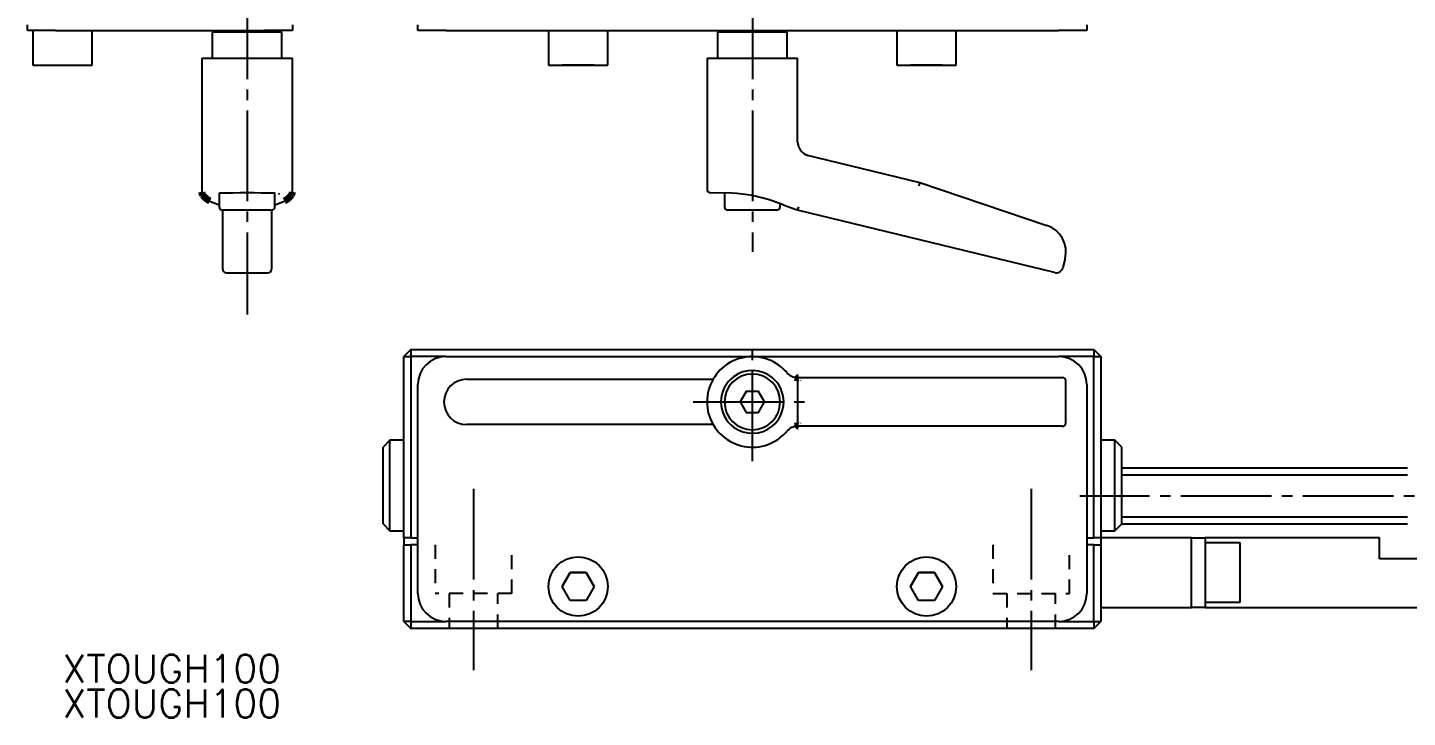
# Model space of a CAD drawing. Extents: x 30 to 634, y 77 to 328.
# Drawn here: x 30.8 to 228.8, y 76.8 to 175.8 of the extents above; entities that cross this region are included whole.
import ezdxf

# ---------------------------------------------------------------- set-up
doc = ezdxf.new("R2010")
doc.units = 0
doc.linetypes.add('CENTER', pattern=[17.5, 13, -1.5, 1.5, -1.5])
doc.linetypes.add('DASHED', pattern=[3.5, 2, -1.5])
doc.layers.get('0').update_dxf_attribs({"linetype": 'CONTINUOUS'})
doc.layers.add('CENTER', color=1, linetype='CENTER')
doc.styles.get("Standard").update_dxf_attribs({"font": 'txt.shx', "bigfont": 'extfont.shx'})

msp = doc.modelspace()

# ---------------------------------------------------------------- linework, layer by layer
at = {"color": 7, "linetype": 'CONTINUOUS'}
for p, q in [((30.76920698966887, 175.3631960959379), (30.76920698966887, 176.1631960959379)), ((34.76920698966888, 175.3631960959379), (30.76920698966887, 175.3631960959379)), ((31.51920698966887, 175.3631960959379), (31.51920698966887, 170.3631960959379)), ((34.76920698966888, 175.3631960959379), (64.76920698966887, 175.3631960959379)), ((40.01920698966887, 170.3631960959379), (40.01920698966887, 175.3631960959379)), ((57.51920698966888, 175.3631960959379), (57.26920698966887, 175.1131960959379)), ((67.26920698966887, 175.1131960959379), (57.26920698966887, 175.1131960959379)), ((57.26920698966887, 175.1131960959379), (57.26920698966887, 171.3631960959379)), ((68.76920698966887, 175.3631960959379), (64.76920698966887, 175.3631960959379)), ((67.26920698966887, 175.1131960959379), (67.01920698966887, 175.3631960959379)), ((67.26920698966887, 171.3631960959379), (67.26920698966887, 175.1131960959379)), ((68.76920698966887, 176.1631960959379), (68.76920698966887, 175.3631960959379)), ((86.76920698966887, 175.3631960959379), (86.76920698966887, 176.1631960959379)), ((90.76920698966887, 175.3631960959379), (86.76920698966887, 175.3631960959379)), ((90.76920698966887, 175.3631960959379), (178.7692069896688, 175.3631960959379)), ((105.5192069896689, 175.3631960959379), (105.5192069896689, 170.3631960959379)), ((114.0192069896688, 170.3631960959379), (114.0192069896688, 175.3631960959379)), ((130.0192069896688, 175.3631960959379), (129.7692069896688, 175.1131960959379)), ((134.7692069896688, 175.1131960959379), (129.7692069896688, 175.1131960959379)), ((129.7692069896688, 175.1131960959379), (129.7692069896688, 171.3631960959379)), ((139.7692069896689, 175.1131960959379), (134.7692069896688, 175.1131960959379)), ((139.7692069896689, 175.1131960959379), (139.5192069896689, 175.3631960959379)), ((139.7692069896689, 171.3631960959379), (139.7692069896689, 175.1131960959379)), ((155.5192069896689, 175.3631960959379), (155.5192069896689, 170.3631960959379)), ((164.0192069896689, 170.3631960959379), (164.0192069896689, 175.3631960959379)), ((182.7692069896689, 175.3631960959379), (178.7692069896688, 175.3631960959379)), ((182.7692069896689, 176.1631960959379), (182.7692069896689, 175.3631960959379)), ((31.51920698966887, 170.3631960959379), (40.01920698966887, 170.3631960959379)), ((55.76920698966887, 171.3631960959379), (68.76920698966887, 171.3631960959379)), ((55.76920698966887, 171.3631960959379), (55.76920698966887, 152.1664140959379)), ((68.76920698966887, 152.1663920959379), (68.76920698966887, 171.3631960959379)), ((105.5192069896689, 170.3631960959379), (109.7692069896688, 170.3631960959379)), ((105.5192069896689, 170.3631960959379), (114.0192069896688, 170.3631960959379)), ((108.6145059896688, 170.3631960959379), (107.4598059896689, 170.3631960959379)), ((107.4598059896689, 170.3631960959379), (108.6145059896688, 170.3631960959379)), ((110.9239079896688, 170.3631960959379), (108.6145059896688, 170.3631960959379)), ((108.6145059896688, 170.3631960959379), (110.9239079896688, 170.3631960959379)), ((109.7692069896688, 170.3631960959379), (114.0192069896688, 170.3631960959379)), ((112.0786079896688, 170.3631960959379), (110.9239079896688, 170.3631960959379)), ((110.9239079896688, 170.3631960959379), (112.0786079896688, 170.3631960959379)), ((128.2692069896689, 171.3631960959379), (134.7692069896688, 171.3631960959379)), ((128.2692069896689, 171.3631960959379), (128.2692069896689, 152.5552850959379)), ((134.7692069896688, 171.3631960959379), (141.2692069896688, 171.3631960959379)), ((141.2692069896688, 159.3682650959379), (141.2692069896688, 171.3631960959379)), ((155.5192069896689, 170.3631960959379), (159.7692069896688, 170.3631960959379)), ((155.5192069896689, 170.3631960959379), (164.0192069896689, 170.3631960959379)), ((158.6145059896689, 170.3631960959379), (157.4598059896688, 170.3631960959379)), ((157.4598059896688, 170.3631960959379), (158.6145059896689, 170.3631960959379)), ((160.9239079896688, 170.3631960959379), (158.6145059896689, 170.3631960959379)), ((158.6145059896689, 170.3631960959379), (160.9239079896688, 170.3631960959379)), ((159.7692069896688, 170.3631960959379), (164.0192069896689, 170.3631960959379)), ((162.0786079896689, 170.3631960959379), (160.9239079896688, 170.3631960959379)), ((160.9239079896688, 170.3631960959379), (162.0786079896689, 170.3631960959379)), ((142.2496409896688, 157.5579060959379), (158.8268989896689, 153.5269570959379)), ((158.6875049896688, 153.0462830959379), (158.8268989896689, 153.5269570959379)), ((158.8268989896689, 153.5269570959379), (177.0501419896689, 147.3668620959379)), ((56.92884498966887, 150.8721000959379), (58.23903198966887, 150.3184090959379)), ((58.25940398966887, 151.9763940959379), (58.29430398966887, 151.9776090959379)), ((58.26920698966887, 151.9763520959379), (58.26920698966887, 150.0631960959379)), ((66.24410998966889, 151.9776090959379), (66.27900998966888, 151.9763940959379)), ((66.26920698966887, 150.0631960959379), (66.26920698966887, 151.9763520959379)), ((66.29938198966887, 150.3184090959379), (67.60956898966887, 150.8721000959379)), ((66.73967098966887, 151.9429120959379), (66.89351698966887, 151.9031450959379)), ((131.7692069896688, 151.9763940959379), (128.7560919896689, 152.0554580959379)), ((130.7692069896688, 152.0026340959379), (130.7692069896688, 150.0631960959379)), ((139.1728369896689, 150.3262120959379), (137.7692069896689, 150.8370920959379)), ((58.23903198966887, 150.3184090959379), (58.26983398966888, 150.3087130959379)), ((58.76920698966888, 141.0853150959379), (58.76920698966888, 149.5631960959379)), ((65.76920698966887, 149.5631960959379), (58.76920698966888, 149.5631960959379)), ((65.76920698966887, 149.5631960959379), (65.76920698966887, 141.0853150959379)), ((66.26843698966887, 150.3086670959379), (66.29938198966887, 150.3184090959379)), ((138.2692069896688, 149.5631960959379), (131.2692069896689, 149.5631960959379)), ((138.7692069896689, 150.0631960959379), (138.7692069896689, 150.4731210959379)), ((139.1728369896689, 150.3262120959379), (141.0789379896689, 149.6324480959379)), ((141.2692069896688, 149.5631960959379), (141.0789379896689, 149.6324480959379)), ((141.4142239896689, 150.0425030959379), (141.2692069896688, 149.5631960959379)), ((178.1324809896688, 140.5994720959379), (141.2692069896688, 149.5631960959379)), ((179.6559509896688, 142.6324020959379), (179.3404439896689, 141.3348820959379)), ((58.76920698966888, 141.0711580959379), (58.76920698966888, 141.0853150959379)), ((65.76920698966887, 141.0853150959379), (65.76920698966887, 141.0711580959379)), ((59.26920698966887, 140.5711580959379), (65.26920698966887, 140.5711580959379)), ((85.76920698966887, 129.5421770959379), (84.76920698966887, 128.5421770959379)), ((85.76920698966887, 129.5421770959379), (183.7692069896688, 129.5421770959379)), ((85.76920698966887, 129.5421770959379), (85.76920698966887, 128.5421770959379)), ((183.7692069896688, 129.5421770959379), (184.7692069896688, 128.5421770959379)), ((183.7692069896688, 129.5421770959379), (183.7692069896688, 128.5421770959379)), ((84.76920698966887, 102.5421770959379), (84.76920698966887, 128.5421770959379)), ((84.76920698966887, 128.5421770959379), (85.76920698966887, 128.5421770959379)), ((85.76920698966887, 128.5421770959379), (85.76920698966887, 102.5421770959379)), ((90.76920698966887, 128.5421770959379), (85.76920698966887, 128.5421770959379)), ((90.76920698966887, 128.5421770959379), (134.7716279896689, 128.5421770959379)), ((134.7716279896689, 128.5421770959379), (178.7692069896688, 128.5421770959379)), ((183.7692069896688, 128.5421770959379), (178.7692069896688, 128.5421770959379)), ((183.7692069896688, 128.5421770959379), (184.7692069896688, 128.5421770959379)), ((183.7692069896688, 102.5421770959379), (183.7692069896688, 128.5421770959379)), ((184.7692069896688, 128.5421770959379), (184.7692069896688, 102.5421770959379)), ((93.76920698966887, 125.2921770959379), (129.1400419896689, 125.2921770959379)), ((141.2499479896689, 125.5421770959379), (141.4142239896689, 125.5421770959379)), ((141.2692069896688, 125.0421770959379), (141.2692069896688, 119.0421770959379)), ((141.4142239896689, 125.5421770959379), (178.2506199896688, 125.5421770959379)), ((178.2506199896688, 125.5421770959379), (178.8546009896688, 125.5421770959379)), ((178.8546009896688, 125.5421770959379), (179.1701079896689, 125.5421770959379)), ((179.1701079896689, 125.5421770959379), (179.2692069896689, 125.5421770959379)), ((179.7692069896688, 119.0421770959379), (179.7692069896688, 125.0421770959379)), ((86.76920698966887, 94.54217709593792), (86.76920698966887, 124.5421770959379)), ((133.9031819896689, 123.5421770959379), (133.0371559896688, 122.0421770959379)), ((135.6352319896688, 123.5421770959379), (133.9031819896689, 123.5421770959379)), ((136.5012579896689, 122.0421770959379), (135.6352319896688, 123.5421770959379)), ((182.7692069896689, 124.5421770959379), (182.7692069896689, 94.54217709593792)), ((133.0371559896688, 122.0421770959379), (133.9031819896689, 120.5421770959379)), ((135.6352319896688, 120.5421770959379), (136.5012579896689, 122.0421770959379)), ((133.9031819896689, 120.5421770959379), (135.6352319896688, 120.5421770959379)), ((129.1400419896689, 118.7921770959379), (93.76920698966887, 118.7921770959379)), ((141.4142239896689, 118.5421770959379), (141.2499479896689, 118.5421770959379)), ((178.2506199896688, 118.5421770959379), (141.4142239896689, 118.5421770959379)), ((178.8546009896688, 118.5421770959379), (178.2506199896688, 118.5421770959379)), ((179.1701079896689, 118.5421770959379), (178.8546009896688, 118.5421770959379)), ((179.2692069896689, 118.5421770959379), (179.1701079896689, 118.5421770959379)), ((82.76920698966887, 116.5421770959379), (81.76920698966887, 115.5421770959379)), ((81.76920698966887, 110.0421770959379), (81.76920698966887, 115.5421770959379)), ((82.76920698966887, 110.0421770959379), (82.76920698966887, 116.5421770959379)), ((84.76920698966887, 116.5421770959379), (82.76920698966887, 116.5421770959379)), ((186.7692069896689, 116.5421770959379), (184.7692069896688, 116.5421770959379)), ((186.7692069896689, 110.0421770959379), (186.7692069896689, 116.5421770959379)), ((187.7692069896689, 115.5421770959379), (186.7692069896689, 116.5421770959379)), ((187.7692069896689, 110.0421770959379), (187.7692069896689, 115.5421770959379)), ((228.7691879896689, 112.5421770959379), (187.7692069896689, 112.5421770959379)), ((81.76920698966887, 104.5421770959379), (81.76920698966887, 110.0421770959379)), ((82.76920698966887, 103.5421770959379), (82.76920698966887, 110.0421770959379)), ((186.7692069896689, 103.5421770959379), (186.7692069896689, 110.0421770959379)), ((187.7692069896689, 104.5421770959379), (187.7692069896689, 110.0421770959379)), ((81.76920698966887, 104.5421770959379), (82.76920698966887, 103.5421770959379)), ((82.76920698966887, 103.5421770959379), (84.76920698966887, 103.5421770959379)), ((184.7692069896688, 103.5421770959379), (186.7692069896689, 103.5421770959379)), ((186.7692069896689, 103.5421770959379), (187.7692069896689, 104.5421770959379)), ((187.7692069896689, 104.5421770959379), (228.7691879896689, 104.5421770959379)), ((84.76920698966887, 102.5421770959379), (84.76920698966887, 101.5421770959379)), ((85.76920698966887, 102.5421770959379), (84.76920698966887, 102.5421770959379)), ((84.76920698966887, 90.54217709593792), (84.76920698966887, 101.5421770959379)), ((84.76920698966887, 101.5421770959379), (85.76920698966887, 101.5421770959379)), ((85.76920698966887, 102.5421770959379), (86.76920698966887, 102.5421770959379)), ((85.76920698966887, 101.5421770959379), (85.76920698966887, 90.54217709593792)), ((86.76920698966887, 101.5421770959379), (85.76920698966887, 101.5421770959379)), ((182.7692069896689, 102.5421770959379), (183.7692069896688, 102.5421770959379)), ((183.7692069896688, 101.5421770959379), (182.7692069896689, 101.5421770959379)), ((184.7692069896688, 102.5421770959379), (183.7692069896688, 102.5421770959379)), ((183.7692069896688, 90.54217709593792), (183.7692069896688, 101.5421770959379)), ((183.7692069896688, 101.5421770959379), (184.7692069896688, 101.5421770959379)), ((184.7692069896688, 102.5421770959379), (184.7692069896688, 101.5421770959379)), ((197.7692069896689, 102.5421770959379), (184.7692069896688, 102.5421770959379)), ((184.7692069896688, 101.5421770959379), (184.7692069896688, 90.54217709593792)), ((197.7692069896689, 92.54217709593792), (197.7692069896689, 102.5421770959379)), ((197.7692069896689, 102.5421770959379), (199.7692069896688, 102.5421770959379)), ((199.7692069896688, 102.5421770959379), (199.7692069896688, 92.54217709593792)), ((224.7692069896689, 102.5421770959379), (199.7692069896688, 102.5421770959379)), ((204.7692069896689, 101.7921770959379), (199.7692069896688, 101.7921770959379)), ((204.7692069896689, 93.29217709593792), (204.7692069896689, 101.7921770959379)), ((224.7692069896689, 99.54217709593792), (224.7692069896689, 102.5421770959379)), ((234.7692069896689, 99.54217709593792), (224.7692069896689, 99.54217709593792)), ((107.4598059896689, 95.54217709593792), (108.6145059896688, 97.54217709593792)), ((108.6145059896688, 97.54217709593792), (107.4598059896689, 95.54217709593792)), ((108.6145059896688, 97.54217709593792), (110.9239079896688, 97.54217709593792)), ((110.9239079896688, 97.54217709593792), (108.6145059896688, 97.54217709593792)), ((110.9239079896688, 97.54217709593792), (112.0786079896688, 95.54217709593792)), ((112.0786079896688, 95.54217709593792), (110.9239079896688, 97.54217709593792)), ((157.4598059896688, 95.54217709593792), (158.6145059896689, 97.54217709593792)), ((158.6145059896689, 97.54217709593792), (157.4598059896688, 95.54217709593792)), ((158.6145059896689, 97.54217709593792), (160.9239079896688, 97.54217709593792)), ((160.9239079896688, 97.54217709593792), (158.6145059896689, 97.54217709593792)), ((162.0786079896689, 95.54217709593792), (160.9239079896688, 97.54217709593792)), ((160.9239079896688, 97.54217709593792), (162.0786079896689, 95.54217709593792)), ((108.6145059896688, 93.54217709593792), (107.4598059896689, 95.54217709593792)), ((112.0786079896688, 95.54217709593792), (110.9239079896688, 93.54217709593792)), ((158.6145059896689, 93.54217709593792), (157.4598059896688, 95.54217709593792)), ((162.0786079896689, 95.54217709593792), (160.9239079896688, 93.54217709593792)), ((110.9239079896688, 93.54217709593792), (108.6145059896688, 93.54217709593792)), ((160.9239079896688, 93.54217709593792), (158.6145059896689, 93.54217709593792)), ((199.7692069896688, 93.29217709593792), (204.7692069896689, 93.29217709593792)), ((184.7692069896688, 92.54217709593792), (197.7692069896689, 92.54217709593792)), ((199.7692069896688, 92.54217709593792), (197.7692069896689, 92.54217709593792)), ((199.7692069896688, 92.54217709593792), (258.7692069896689, 92.54217709593792)), ((84.76920698966887, 90.54217709593792), (85.76920698966887, 89.54217709593792)), ((85.76920698966887, 90.54217709593792), (84.76920698966887, 90.54217709593792)), ((85.76920698966887, 90.54217709593792), (90.76920698966887, 90.54217709593792)), ((85.76920698966887, 90.54217709593792), (85.76920698966887, 89.54217709593792)), ((183.7692069896688, 89.54217709593792), (85.76920698966887, 89.54217709593792)), ((178.7692069896688, 90.54217709593792), (90.76920698966887, 90.54217709593792)), ((178.7692069896688, 90.54217709593792), (183.7692069896688, 90.54217709593792)), ((183.7692069896688, 90.54217709593792), (184.7692069896688, 90.54217709593792)), ((183.7692069896688, 89.54217709593792), (184.7692069896688, 90.54217709593792)), ((183.7692069896688, 90.54217709593792), (183.7692069896688, 89.54217709593792))]:
    msp.add_line(p, q, dxfattribs=at)
at = {"color": 3, "linetype": 'CONTINUOUS'}
for p, q in [((228.7691879896689, 111.5421770959379), (187.7692069896689, 111.5421770959379)), ((187.7692069896689, 105.5421770959379), (228.7691879896689, 105.5421770959379))]:
    msp.add_line(p, q, dxfattribs=at)
at = {"color": 3, "linetype": 'DASHED'}
for p, q in [((89.26920698966887, 101.5421770959379), (89.26920698966887, 94.54217709593792)), ((100.2692069896689, 94.54217709593792), (100.2692069896689, 101.5421770959379)), ((169.2692069896688, 101.5421770959379), (169.2692069896688, 94.54217709593792)), ((180.2692069896689, 94.54217709593792), (180.2692069896689, 101.5421770959379)), ((100.2692069896689, 94.54217709593792), (89.26920698966887, 94.54217709593792)), ((91.26920698966887, 94.54217709593792), (91.26920698966887, 89.54217709593792)), ((98.26920698966887, 89.54217709593792), (98.26920698966887, 94.54217709593792)), ((169.2692069896688, 94.54217709593792), (180.2692069896689, 94.54217709593792)), ((171.2692069896688, 94.54217709593792), (171.2692069896688, 89.54217709593792)), ((178.2692069896689, 89.54217709593792), (178.2692069896689, 94.54217709593792))]:
    msp.add_line(p, q, dxfattribs=at)
at = {"color": 7, "linetype": 'CONTINUOUS', "const_width": 1}
for points in [[(55.76920698966887, 152.1664860959379), (55.77915598966887, 152.0494570959379), (55.80501898966887, 151.9429930959379), (55.84756098966887, 151.8346380959379), (55.90352898966887, 151.7313470959379, 0.109472), (56.92884498966887, 150.8721000959379)], [(67.60956898966887, 150.8721000959379, 0.118534), (68.64722298966888, 151.7545030959379), (68.70989298966887, 151.8805350959379), (68.75304498966887, 152.0184380959379), (68.76920698966887, 152.1665050959379)]]:
    msp.add_lwpolyline(points, format="xyb", dxfattribs=at)
for points in [[(141.4142239896689, 125.5421770959379), (141.4071079896688, 125.5415750959379), (141.4000099896689, 125.5397690959379), (141.3929449896689, 125.5367650959379), (141.3859319896689, 125.5325700959379), (141.3789869896689, 125.5271930959379), (141.3721279896688, 125.5206470959379), (141.3653689896688, 125.5129490959379), (141.3587279896688, 125.5041170959379), (141.3522209896688, 125.4941720959379), (141.3458629896689, 125.4831380959379), (141.3396699896688, 125.4710410959379), (141.3336569896688, 125.4579120959379), (141.3278369896688, 125.4437810959379), (141.3222259896689, 125.4286820959379), (141.3168359896689, 125.4126530959379), (141.3116809896688, 125.3957300959379), (141.3067729896688, 125.3779560959379), (141.3021239896688, 125.3593740959379), (141.2977449896688, 125.3400270959379), (141.2936469896688, 125.3199620959379), (141.2898389896689, 125.2992280959379), (141.2863299896689, 125.2778750959379), (141.2831299896688, 125.2559550959379), (141.2802459896688, 125.2335190959379), (141.2776839896688, 125.2106220959379), (141.2754509896688, 125.1873190959379), (141.2735529896689, 125.1636670959379), (141.2719929896689, 125.1397220959379), (141.2707769896689, 125.1155420959379), (141.2699049896688, 125.0911860959379), (141.2693819896689, 125.0667110959379), (141.2692069896688, 125.0421770959379)], [(141.4142239896689, 118.5421770959379), (141.4071079896688, 118.5427790959379), (141.4000099896689, 118.5445850959379), (141.3929449896689, 118.5475890959379), (141.3859319896689, 118.5517840959379), (141.3789869896689, 118.5571610959379), (141.3721279896688, 118.5637070959379), (141.3653689896688, 118.5714050959379), (141.3587279896688, 118.5802370959379), (141.3522209896688, 118.5901820959379), (141.3458629896689, 118.6012160959379), (141.3396699896688, 118.6133130959379), (141.3336569896688, 118.6264420959379), (141.3278369896688, 118.6405730959379), (141.3222259896689, 118.6556720959379), (141.3168359896689, 118.6717010959379), (141.3116809896688, 118.6886240959379), (141.3067729896688, 118.7063980959379), (141.3021239896688, 118.7249800959379), (141.2977449896688, 118.7443270959379), (141.2936469896688, 118.7643920959379), (141.2898389896689, 118.7851260959379), (141.2863299896689, 118.8064790959379), (141.2831299896688, 118.8283990959379), (141.2802459896688, 118.8508350959379), (141.2776839896688, 118.8737320959379), (141.2754509896688, 118.8970350959379), (141.2735529896689, 118.9206870959379), (141.2719929896689, 118.9446320959379), (141.2707769896689, 118.9688120959379), (141.2699049896688, 118.9931680959379), (141.2693819896689, 119.0176430959379), (141.2692069896688, 119.0421770959379)]]:
    msp.add_lwpolyline(points, dxfattribs=at)
at = {"color": 7, "linetype": 'CONTINUOUS'}
for centre in [(109.7692069896688, 95.54217709593792), (159.7692069896688, 95.54217709593792)]:
    msp.add_circle(centre, 4.25, dxfattribs=at)
for centre, radius, start, end in [((143.2692069896688, 159.3682650959379), 2, 180, 256.3331230000002), ((128.7692069896688, 152.5552850959379), 0.5, 180, 268.496921), ((62.26920698966887, -0.1880569040620799), 152.217275, 88.49050399999994, 91.50949599999986), ((131.2705519896689, 132.9814980959379), 19.00144, 70.0007069999999, 88.49621400000005), ((58.76920698966888, 150.0631960959379), 0.5, 180, 270), ((65.76920698966887, 150.0631960959379), 0.5, 270, 0), ((131.2692069896689, 150.0631960959379), 0.5, 180, 270), ((138.2692069896688, 150.0631960959379), 0.5, 270, 0), ((175.7692069896688, 143.5775080959379), 4, 346.3331229999996, 71.32294399999998), ((59.26920698966887, 141.0711580959379), 0.5, 180, 270), ((65.26920698966887, 141.0711580959379), 0.5, 270, 0), ((178.3687579896688, 141.5711580959379), 1, 256.3331230000002, 346.3331229999996), ((90.76920698966887, 124.5421770959379), 4, 90, 180), ((134.7692069896688, 122.0421770959379), 6.5, 119.8554879999999, 240.1445120000001), ((134.7692069896688, 122.0421770959379), 6.5, 58.0957249999999, 119.8554879999999), ((134.7692069896688, 122.0421770959379), 6.5, 40.32021500000019, 58.0957249999999), ((178.7692069896688, 124.5421770959379), 4, 0, 90), ((93.76920698966887, 122.0421770959379), 3.25, 90, 270), ((134.7692069896688, 122.0421770959379), 4.5, 126.6822639999997, 233.3177360000003), ((134.7692069896688, 122.0421770959379), 4, 90, 270), ((134.7692069896688, 122.0421770959379), 4.5, 50.63917600000007, 126.6822639999997), ((134.7692069896688, 122.0421770959379), 4, 270, 90), ((134.7692069896688, 122.0421770959379), 4.5, 309.3608239999999, 50.63917600000007), ((141.2499479896689, 127.5421770959379), 2, 220.3202150000002, 270), ((179.2692069896689, 125.0421770959379), 0.5, 0, 90), ((179.2692069896689, 119.0421770959379), 0.5, 270, 0), ((134.7692069896688, 122.0421770959379), 4.5, 233.3177360000003, 309.3608239999999), ((134.7692069896688, 122.0421770959379), 6.5, 301.9042750000001, 319.6797849999998), ((141.2499479896689, 116.5421770959379), 2, 90, 139.6797849999998), ((134.7692069896688, 122.0421770959379), 6.5, 240.1445120000001, 301.9042750000001), ((90.76920698966887, 94.54217709593792), 4, 180, 270), ((178.7692069896688, 94.54217709593792), 4, 270, 0)]:
    msp.add_arc(centre, radius, start, end, dxfattribs=at)
at = {"layer": 'CENTER', "color": 1, "linetype": 'CENTER'}
for p, q in [((62.26920698966887, 181.3631960959379), (62.26920698966887, 134.5711580959379)), ((134.7692069896688, 181.3631960959379), (134.7692069896688, 143.5631960959379)), ((134.7692069896688, 113.5421770959379), (134.7692069896688, 130.5421770959379)), ((126.2692069896689, 122.0421770959379), (143.2692069896688, 122.0421770959379)), ((94.76920698966887, 109.5421770959379), (94.76920698966887, 83.54217709593792)), ((174.7692069896688, 109.5421770959379), (174.7692069896688, 83.54217709593792)), ((331.7692069896689, 108.5366250959379), (181.7692069896688, 108.5366250959379))]:
    msp.add_line(p, q, dxfattribs=at)

# ---------------------------------------------------------------- texts
at = {"color": 7, "linetype": 'CONTINUOUS'}
for p in [(35.78899898966888, 81.7598850959379), (35.78899898966888, 76.75988509593792)]:
    msp.add_text('XTOUGH100', height=4, dxfattribs=at).set_placement(p)

doc.saveas('drawing.dxf')
